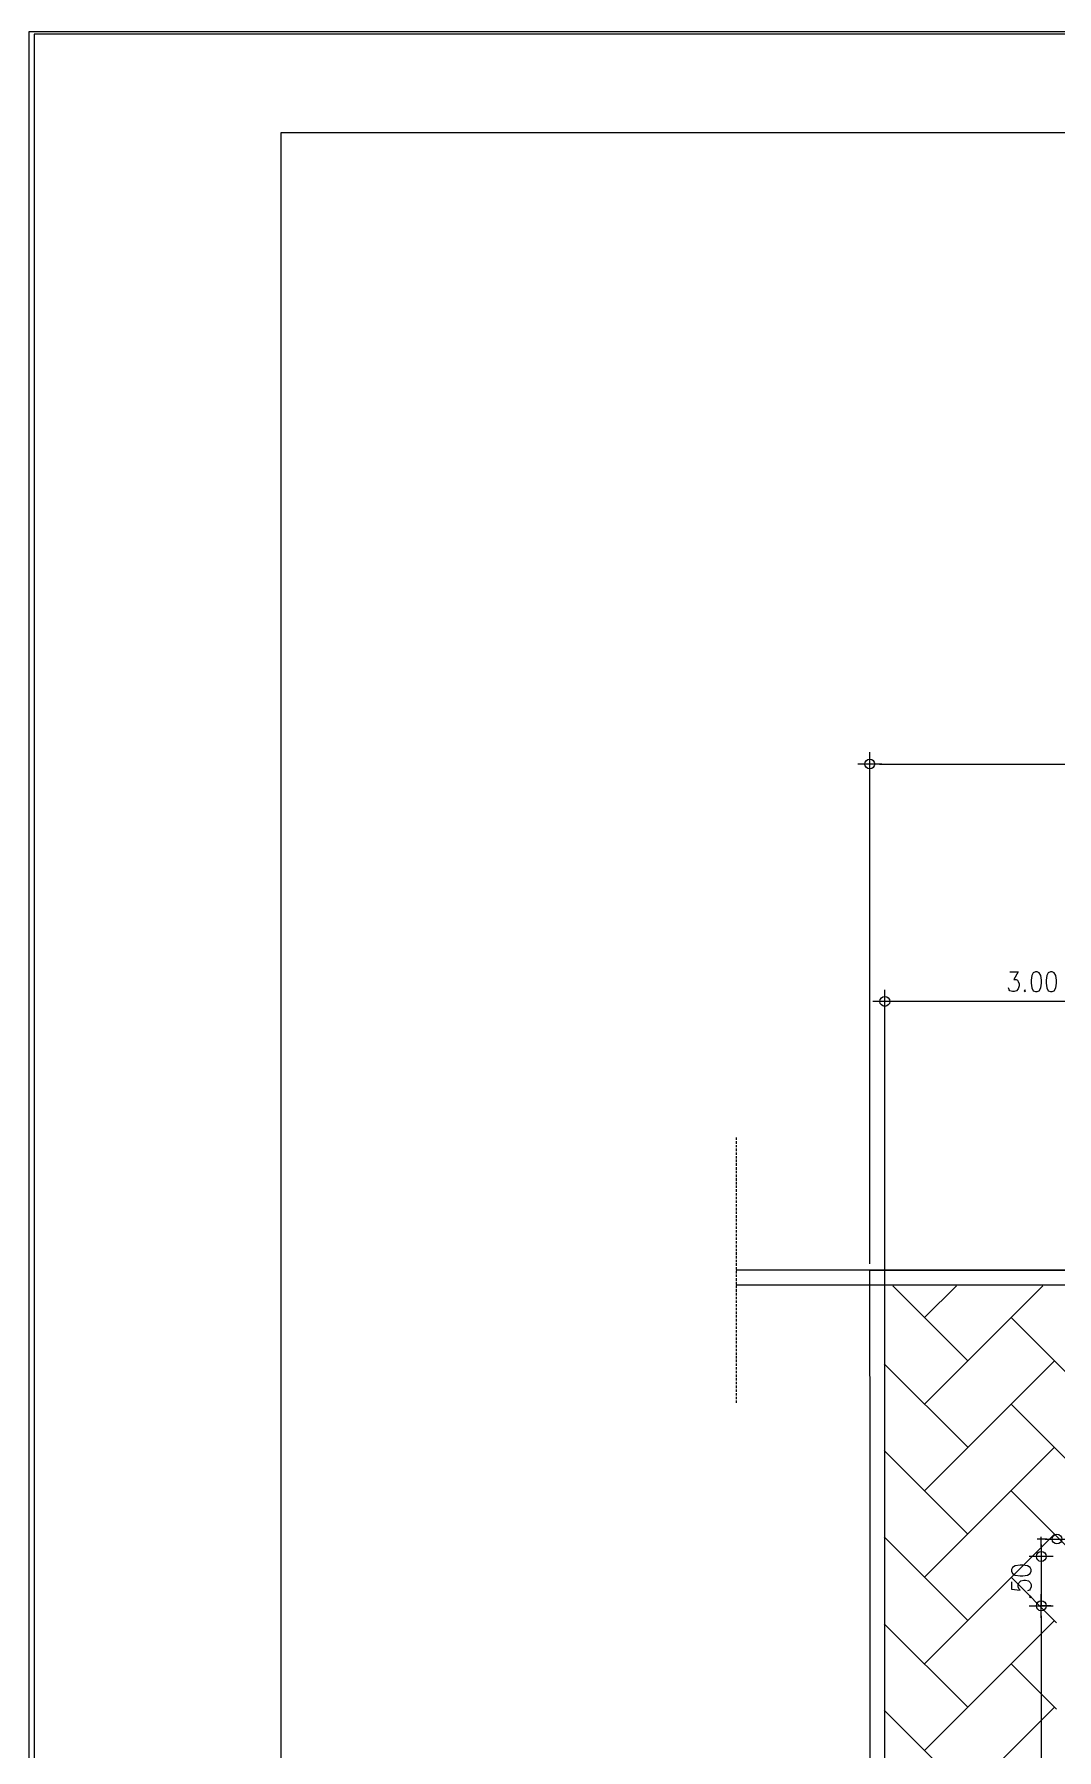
# Model space of a CAD drawing. Header units: millimetres. Extents: x 2928 to 3112, y 1220 to 1280.
# Drawn here: x 2928.55 to 2938.99, y 1262.58 to 1280.09 of the extents above; entities that cross this region are included whole.
import ezdxf
from ezdxf.xclip import XClip

# ---------------------------------------------------------------- set-up
doc = ezdxf.new("R2010")
doc.units = ezdxf.units.MM

# ---------------------------------------------------------------- blocks, each defined once
blk = doc.blocks.new('MF1454BF0')
at = {"color": 7, "linetype": 'Continuous', "lineweight": 9, "true_color": 0x000007}
blk.add_lwpolyline([(840.46, 593.82), (0.56, 593.82), (0.56, 0.62), (840.46, 0.62)], close=True, dxfattribs=at)

msp = doc.modelspace()

# ---------------------------------------------------------------- linework, layer by layer
at = {"color": 7, "linetype": 'Continuous', "lineweight": 9, "true_color": 0x000007}
msp.add_lwpolyline([(3012.20566, 1279.08083), (2931.06784, 1279.08083), (2931.06784, 1221.3), (3012.20566, 1221.3)], close=True, dxfattribs=at)
at = {"color": 7, "linetype": 'Continuous', "lineweight": 20, "true_color": 0x000007}
for points in [[(2937.07792, 1272.5174), (2937.07792, 1272.76074), (2937.07792, 1272.76074)], [(2937.19959, 1272.63907), (2936.95625, 1272.63907), (2936.95625, 1272.63907)], [(2938.50794, 1270.51904), (2938.59128, 1270.51904), (2938.54794, 1270.44237), (2938.57128, 1270.44237), (2938.58628, 1270.43404), (2938.59128, 1270.42237), (2938.60128, 1270.3957), (2938.60128, 1270.3757), (2938.59128, 1270.3457), (2938.57628, 1270.32737), (2938.55294, 1270.31904), (2938.53294, 1270.31904), (2938.50794, 1270.32737), (2938.49961, 1270.33737), (2938.49461, 1270.35737)], [(2937.23126, 1270.09737), (2937.23126, 1270.33737), (2937.23126, 1270.33737)], [(2937.34959, 1270.2157), (2937.10959, 1270.2157), (2937.10959, 1270.2157)], [(2937.08126, 1265.3073), (2937.07792, 1267.474), (2937.07792, 1267.474)], [(2938.82628, 1264.67396), (2938.82628, 1264.43062), (2938.82628, 1264.43062)], [(2938.86795, 1264.72896), (2939.10795, 1264.72896), (2939.10795, 1264.72896)], [(2938.94795, 1264.55229), (2938.70461, 1264.55229), (2938.70461, 1264.55229)], [(2938.52294, 1264.29562), (2938.52294, 1264.21895), (2938.61128, 1264.21062), (2938.60128, 1264.21895), (2938.59128, 1264.24228), (2938.59128, 1264.26562), (2938.60128, 1264.28728), (2938.61961, 1264.30395), (2938.64961, 1264.31062), (2938.66795, 1264.31062), (2938.69628, 1264.30395), (2938.71628, 1264.28728), (2938.72628, 1264.26562), (2938.72628, 1264.24228), (2938.71628, 1264.21895), (2938.70795, 1264.21062), (2938.68795, 1264.20395)], [(2938.82628, 1263.92728), (2938.82628, 1264.16728), (2938.82628, 1264.16728)], [(2938.82628, 1263.92728), (2938.82628, 1264.16728), (2938.82628, 1264.16728)], [(2938.70461, 1264.04895), (2938.94795, 1264.04895), (2938.94795, 1264.04895)], [(2938.70461, 1264.04895), (2938.94795, 1264.04895), (2938.94795, 1264.04895)]]:
    msp.add_lwpolyline(points, dxfattribs=at)
at = {"color": 253, "linetype": 'Continuous', "lineweight": 5, "true_color": 0x9a9a9a}
for points in [[(2937.07792, 1267.539), (2937.07792, 1272.65074), (2937.07792, 1272.65074)], [(2937.23126, 1263.3556), (2937.23126, 1270.22737), (2937.23126, 1270.22737)], [(2940.14797, 1270.2157), (2937.33126, 1270.2157), (2937.33126, 1270.2157)], [(2938.88628, 1264.72896), (2938.78628, 1264.72896), (2938.78628, 1264.72896)], [(2938.82628, 1264.65229), (2938.82628, 1264.75229), (2938.82628, 1264.75229)], [(2938.92462, 1264.55229), (2938.81628, 1264.55229), (2938.81628, 1264.55229)], [(2938.82628, 1264.55229), (2938.82628, 1264.04895), (2938.82628, 1264.04895)], [(2938.92462, 1264.04895), (2938.81628, 1264.04895), (2938.81628, 1264.04895)], [(2938.92462, 1264.04895), (2938.81628, 1264.04895), (2938.81628, 1264.04895)], [(2938.82628, 1263.94895), (2938.82628, 1263.84561), (2938.82628, 1263.84561)], [(2938.82628, 1263.94895), (2938.82628, 1239.40693), (2938.82628, 1239.40693)]]:
    msp.add_lwpolyline(points, dxfattribs=at)
at = {"color": 253, "linetype": 'Continuous', "lineweight": -2, "true_color": 0x9a9a9a}
msp.add_lwpolyline([(2937.17792, 1272.6374), (2985.35528, 1272.6374), (2985.35528, 1272.6374)], dxfattribs=at)
at = {"color": 7, "linetype": 'Continuous', "lineweight": 20, "true_color": 0x000007}
for points in [[(2938.76961, 1270.51904), (2938.74628, 1270.51071), (2938.73128, 1270.48071), (2938.72461, 1270.43404), (2938.72461, 1270.40404), (2938.73128, 1270.35737), (2938.74628, 1270.32737), (2938.76961, 1270.31904), (2938.78461, 1270.31904), (2938.80795, 1270.32737), (2938.82295, 1270.35737), (2938.83128, 1270.40404), (2938.83128, 1270.43404), (2938.82295, 1270.48071), (2938.80795, 1270.51071), (2938.78461, 1270.51904)], [(2938.92295, 1270.51904), (2938.89962, 1270.51071), (2938.88462, 1270.48071), (2938.87795, 1270.43404), (2938.87795, 1270.40404), (2938.88462, 1270.35737), (2938.89962, 1270.32737), (2938.92295, 1270.31904), (2938.93795, 1270.31904), (2938.96128, 1270.32737), (2938.97628, 1270.35737), (2938.98462, 1270.40404), (2938.98462, 1270.43404), (2938.97628, 1270.48071), (2938.96128, 1270.51071), (2938.93795, 1270.51904)], [(2938.66295, 1270.33737), (2938.65461, 1270.32737), (2938.66295, 1270.31904), (2938.66795, 1270.32737)], [(2938.52294, 1264.40229), (2938.53461, 1264.38062), (2938.56128, 1264.36395), (2938.61128, 1264.35728), (2938.63961, 1264.35728), (2938.68795, 1264.36395), (2938.71628, 1264.38062), (2938.72628, 1264.40229), (2938.72628, 1264.42062), (2938.71628, 1264.44062), (2938.68795, 1264.45895), (2938.63961, 1264.46395), (2938.61128, 1264.46395), (2938.56128, 1264.45895), (2938.53461, 1264.44062), (2938.52294, 1264.42062)], [(2938.70795, 1264.14228), (2938.71628, 1264.13395), (2938.72628, 1264.14228), (2938.71628, 1264.15061)]]:
    msp.add_lwpolyline(points, close=True, dxfattribs=at)
at = {"color": 252, "linetype": 'Continuous', "lineweight": 13, "true_color": 0x989898}
for points in [[(2935.71457, 1268.82901), (2935.71457, 1268.80401), (2935.71457, 1268.80401)], [(2935.71457, 1268.79068), (2935.71457, 1268.76568), (2935.71457, 1268.76568)], [(2935.71457, 1268.75235), (2935.71457, 1268.72901), (2935.71457, 1268.72901)], [(2935.71457, 1268.71568), (2935.71457, 1268.69068), (2935.71457, 1268.69068)], [(2935.71457, 1268.67735), (2935.71457, 1268.65235), (2935.71457, 1268.65235)], [(2935.71457, 1268.63901), (2935.71457, 1268.61568), (2935.71457, 1268.61568)], [(2935.71457, 1268.60401), (2935.71457, 1268.57734), (2935.71457, 1268.57734)], [(2935.71457, 1268.56568), (2935.71457, 1268.53901), (2935.71457, 1268.53901)], [(2935.71457, 1268.52734), (2935.71457, 1268.50068), (2935.71457, 1268.50068)], [(2935.71457, 1268.48734), (2935.71457, 1268.46401), (2935.71457, 1268.46401)], [(2935.71457, 1268.45234), (2935.71457, 1268.42568), (2935.71457, 1268.42568)], [(2935.71457, 1268.41401), (2935.71457, 1268.38734), (2935.71457, 1268.38734)], [(2935.71457, 1268.37568), (2935.71457, 1268.34901), (2935.71457, 1268.34901)], [(2935.71457, 1268.33901), (2935.71457, 1268.31401), (2935.71457, 1268.31401)], [(2935.71457, 1268.30067), (2935.71457, 1268.27401), (2935.71457, 1268.27401)], [(2935.71457, 1268.26234), (2935.71457, 1268.23567), (2935.71457, 1268.23567)], [(2935.71457, 1268.22401), (2935.71457, 1268.20067), (2935.71457, 1268.20067)], [(2935.71457, 1268.18734), (2935.71457, 1268.16234), (2935.71457, 1268.16234)], [(2935.71457, 1268.14901), (2935.71457, 1268.124), (2935.71457, 1268.124)], [(2935.71457, 1268.11067), (2935.71457, 1268.08567), (2935.71457, 1268.08567)], [(2935.71457, 1268.074), (2935.71457, 1268.049), (2935.71457, 1268.049)], [(2935.71457, 1268.03567), (2935.71457, 1268.01067), (2935.71457, 1268.01067)], [(2935.71457, 1267.99734), (2935.71457, 1267.97234), (2935.71457, 1267.97234)], [(2935.71457, 1267.959), (2935.71457, 1267.93567), (2935.71457, 1267.93567)], [(2935.71457, 1267.92234), (2935.71457, 1267.89734), (2935.71457, 1267.89734)], [(2935.71457, 1267.884), (2935.71457, 1267.859), (2935.71457, 1267.859)], [(2935.71457, 1267.84567), (2935.71457, 1267.82067), (2935.71457, 1267.82067)], [(2935.71457, 1267.809), (2935.71457, 1267.784), (2935.71457, 1267.784)], [(2935.71457, 1267.77067), (2935.71457, 1267.74567), (2935.71457, 1267.74567)], [(2935.71457, 1267.73233), (2935.71457, 1267.70733), (2935.71457, 1267.70733)], [(2935.71457, 1267.694), (2935.71457, 1267.67067), (2935.71457, 1267.67067)], [(2935.71457, 1267.659), (2935.71457, 1267.63233), (2935.71457, 1267.63233)], [(2935.71457, 1267.62066), (2935.71457, 1267.594), (2935.71457, 1267.594)], [(2935.71457, 1267.58066), (2935.71457, 1267.55566), (2935.71457, 1267.55566)], [(2935.71457, 1267.54566), (2935.71457, 1267.519), (2935.71457, 1267.519)], [(2935.71457, 1267.50733), (2935.71457, 1267.48066), (2935.71457, 1267.48066)], [(2935.71457, 1267.32399), (2939.47129, 1267.32399), (2939.47129, 1267.474), (2935.71457, 1267.474)], [(2935.71457, 1267.469), (2935.71457, 1267.44233), (2935.71457, 1267.44233)], [(2935.71457, 1267.43066), (2935.71457, 1267.40733), (2935.71457, 1267.40733)], [(2935.71457, 1267.39399), (2935.71457, 1267.36733), (2935.71457, 1267.36733)], [(2935.71457, 1267.35566), (2935.71457, 1267.32899), (2935.71457, 1267.32899)], [(2935.71457, 1267.31733), (2935.71457, 1267.29066), (2935.71457, 1267.29066)], [(2935.71457, 1267.28066), (2935.71457, 1267.25566), (2935.71457, 1267.25566)], [(2935.71457, 1267.24233), (2935.71457, 1267.21733), (2935.71457, 1267.21733)], [(2935.71457, 1267.20399), (2935.71457, 1267.17899), (2935.71457, 1267.17899)], [(2935.71457, 1267.16566), (2935.71457, 1267.14232), (2935.71457, 1267.14232)], [(2935.71457, 1267.12899), (2935.71457, 1267.10399), (2935.71457, 1267.10399)], [(2935.71457, 1267.09066), (2935.71457, 1267.06566), (2935.71457, 1267.06566)], [(2935.71457, 1267.05232), (2935.71457, 1267.02732), (2935.71457, 1267.02732)], [(2935.71457, 1267.01566), (2935.71457, 1266.99066), (2935.71457, 1266.99066)], [(2935.71457, 1266.97732), (2935.71457, 1266.95232), (2935.71457, 1266.95232)], [(2935.71457, 1266.93899), (2935.71457, 1266.91399), (2935.71457, 1266.91399)], [(2935.71457, 1266.90065), (2935.71457, 1266.87732), (2935.71457, 1266.87732)], [(2935.71457, 1266.86399), (2935.71457, 1266.83899), (2935.71457, 1266.83899)], [(2935.71457, 1266.82565), (2935.71457, 1266.80065), (2935.71457, 1266.80065)], [(2935.71457, 1266.78732), (2935.71457, 1266.76232), (2935.71457, 1266.76232)], [(2935.71457, 1266.74899), (2935.71457, 1266.72565), (2935.71457, 1266.72565)], [(2935.71457, 1266.71398), (2935.71457, 1266.68732), (2935.71457, 1266.68732)], [(2935.71457, 1266.67398), (2935.71457, 1266.64898), (2935.71457, 1266.64898)], [(2935.71457, 1266.63565), (2935.71457, 1266.61232), (2935.71457, 1266.61232)], [(2935.71457, 1266.60065), (2935.71457, 1266.57398), (2935.71457, 1266.57398)], [(2935.71457, 1266.56232), (2935.71457, 1266.53565), (2935.71457, 1266.53565)], [(2935.71457, 1266.52398), (2935.71457, 1266.49732), (2935.71457, 1266.49732)], [(2935.71457, 1266.48565), (2935.71457, 1266.46065), (2935.71457, 1266.46065)], [(2935.71457, 1266.44898), (2935.71457, 1266.42231), (2935.71457, 1266.42231)], [(2935.71457, 1266.41065), (2935.71457, 1266.38398), (2935.71457, 1266.38398)], [(2935.71457, 1266.37231), (2935.71457, 1266.34898), (2935.71457, 1266.34898)], [(2935.71457, 1266.33565), (2935.71457, 1266.31065), (2935.71457, 1266.31065)], [(2935.71457, 1266.29731), (2935.71457, 1266.27231), (2935.71457, 1266.27231)], [(2935.71457, 1266.25898), (2935.71457, 1266.23398), (2935.71457, 1266.23398)], [(2935.71457, 1266.22064), (2935.71457, 1266.19731), (2935.71457, 1266.19731)], [(2935.71457, 1266.18398), (2935.71457, 1266.15898), (2935.71457, 1266.15898)], [(2935.71457, 1266.14564), (2935.71457, 1266.12064), (2935.71457, 1266.12064)]]:
    msp.add_lwpolyline(points, dxfattribs=at)
at = {"color": 7, "linetype": 'Continuous', "lineweight": -2, "true_color": 0x000007}
for points in [[(2937.08126, 1265.3073), (2937.07792, 1267.474), (2938.98795, 1267.474), (2985.45528, 1267.474), (2985.45528, 1236.87356), (2938.98795, 1236.87356), (2937.08126, 1236.87356), (2937.08126, 1238.60692)], [(2937.23126, 1265.3073), (2937.23126, 1267.32399), (2938.98795, 1267.32399), (2985.30528, 1267.32399), (2985.30528, 1237.02356), (2938.98795, 1237.02356), (2937.22793, 1237.02356), (2937.22793, 1238.60692)]]:
    msp.add_lwpolyline(points, close=True, dxfattribs=at)
at = {"color": 9, "linetype": 'Continuous', "lineweight": 13, "true_color": 0xbababa}
for points in [[(2938.0796, 1266.55065), (2937.31459, 1267.31399), (2937.31459, 1267.31399)], [(2937.63793, 1266.99232), (2937.96127, 1267.31399), (2937.96127, 1267.31399)], [(2937.63793, 1266.10898), (2938.84295, 1267.31399), (2938.84295, 1267.31399)], [(2939.8463, 1265.6673), (2938.52128, 1266.99232), (2938.52128, 1266.99232)], [(2938.0796, 1265.6673), (2937.22626, 1266.51898), (2937.22626, 1266.51898)], [(2937.63793, 1265.22396), (2938.96295, 1266.55065), (2938.96295, 1266.55065)], [(2939.8463, 1264.78229), (2938.52128, 1266.10898), (2938.52128, 1266.10898)], [(2938.0796, 1264.78229), (2937.22626, 1265.63564), (2937.22626, 1265.63564)], [(2937.63793, 1264.34062), (2938.96295, 1265.6673), (2938.96295, 1265.6673)], [(2939.20129, 1264.54395), (2938.52128, 1265.22396), (2938.52128, 1265.22396)], [(2938.0796, 1263.89894), (2937.22626, 1264.75229), (2937.22626, 1264.75229)], [(2937.63793, 1263.45727), (2938.96295, 1264.78229), (2938.96295, 1264.78229)], [(2938.98462, 1263.87728), (2938.52128, 1264.34062), (2938.52128, 1264.34062)], [(2938.0796, 1263.0156), (2937.22626, 1263.86728), (2937.22626, 1263.86728)], [(2937.63793, 1262.57393), (2938.96295, 1263.89894), (2938.96295, 1263.89894)], [(2938.98462, 1262.99393), (2938.52128, 1263.45727), (2938.52128, 1263.45727)], [(2938.0796, 1262.13225), (2937.22626, 1262.98393), (2937.22626, 1262.98393)], [(2937.63793, 1261.69058), (2938.96295, 1263.0156), (2938.96295, 1263.0156)]]:
    msp.add_lwpolyline(points, dxfattribs=at)
at = {"color": 7, "linetype": 'Continuous', "lineweight": 20, "true_color": 0x000007}
for points in [[(2937.02792, 1272.64074), (2937.02792, 1272.6124), (2937.05126, 1272.59074), (2937.07792, 1272.59074), (2937.07792, 1272.59074), (2937.10626, 1272.59074), (2937.12792, 1272.6124), (2937.12792, 1272.64074), (2937.12792, 1272.64074), (2937.12792, 1272.66907), (2937.10626, 1272.69074), (2937.07792, 1272.69074), (2937.07792, 1272.69074), (2937.05126, 1272.69074), (2937.02792, 1272.66907), (2937.02792, 1272.64074)], [(2937.18126, 1270.21737), (2937.18126, 1270.18903), (2937.20459, 1270.16737), (2937.23126, 1270.16737), (2937.23126, 1270.16737), (2937.25959, 1270.16737), (2937.28126, 1270.18903), (2937.28126, 1270.21737), (2937.28126, 1270.21737), (2937.28126, 1270.2457), (2937.25959, 1270.26737), (2937.23126, 1270.26737), (2937.23126, 1270.26737), (2937.20459, 1270.26737), (2937.18126, 1270.2457), (2937.18126, 1270.21737)], [(2939.03795, 1264.73062), (2939.03795, 1264.75729), (2939.01462, 1264.78062), (2938.98795, 1264.78062), (2938.98795, 1264.78062), (2938.95962, 1264.78062), (2938.93795, 1264.75729), (2938.93795, 1264.73062), (2938.93795, 1264.73062), (2938.93795, 1264.70229), (2938.95962, 1264.68062), (2938.98795, 1264.68062), (2938.98795, 1264.68062), (2939.01462, 1264.68062), (2939.03795, 1264.70229), (2939.03795, 1264.73062)], [(2938.82795, 1264.50229), (2938.85462, 1264.50229), (2938.87795, 1264.52562), (2938.87795, 1264.55395), (2938.87795, 1264.55395), (2938.87795, 1264.58062), (2938.85462, 1264.60395), (2938.82795, 1264.60395), (2938.82795, 1264.60395), (2938.79961, 1264.60395), (2938.77795, 1264.58062), (2938.77795, 1264.55395), (2938.77795, 1264.55395), (2938.77795, 1264.52562), (2938.79961, 1264.50229), (2938.82795, 1264.50229)], [(2938.82795, 1264.10061), (2938.79961, 1264.10061), (2938.77795, 1264.07728), (2938.77795, 1264.04895), (2938.77795, 1264.04895), (2938.77795, 1264.02228), (2938.79961, 1263.99895), (2938.82795, 1263.99895), (2938.82795, 1263.99895), (2938.85462, 1263.99895), (2938.87795, 1264.02228), (2938.87795, 1264.04895), (2938.87795, 1264.04895), (2938.87795, 1264.07728), (2938.85462, 1264.10061), (2938.82795, 1264.10061)], [(2938.82795, 1264.10061), (2938.79961, 1264.10061), (2938.77795, 1264.07728), (2938.77795, 1264.04895), (2938.77795, 1264.04895), (2938.77795, 1264.02228), (2938.79961, 1263.99895), (2938.82795, 1263.99895), (2938.82795, 1263.99895), (2938.85462, 1263.99895), (2938.87795, 1264.02228), (2938.87795, 1264.04895), (2938.87795, 1264.04895), (2938.87795, 1264.07728), (2938.85462, 1264.10061), (2938.82795, 1264.10061)]]:
    msp.add_open_spline(points, degree=3, knots=[0, 0, 0, 0, 0.0625, 0.0625, 0.0625, 0.06250001, 0.125, 0.125, 0.125, 0.12500001, 0.1875, 0.1875, 0.1875, 0.18750001, 1, 1, 1, 1], dxfattribs=at)

# ---------------------------------------------------------------- block references
at = {"color": 7, "true_color": 0xffffff}
ref = msp.add_blockref('MF1454BF0', (2928.49447, 1220.2311), dxfattribs=dict(at, xscale=0.100799677, yscale=0.100799677, zscale=0.100799677))
XClip(ref).set_block_clipping_path([(0, 0.4188235294), (841.02, 594.08)])

doc.saveas('drawing.dxf')
